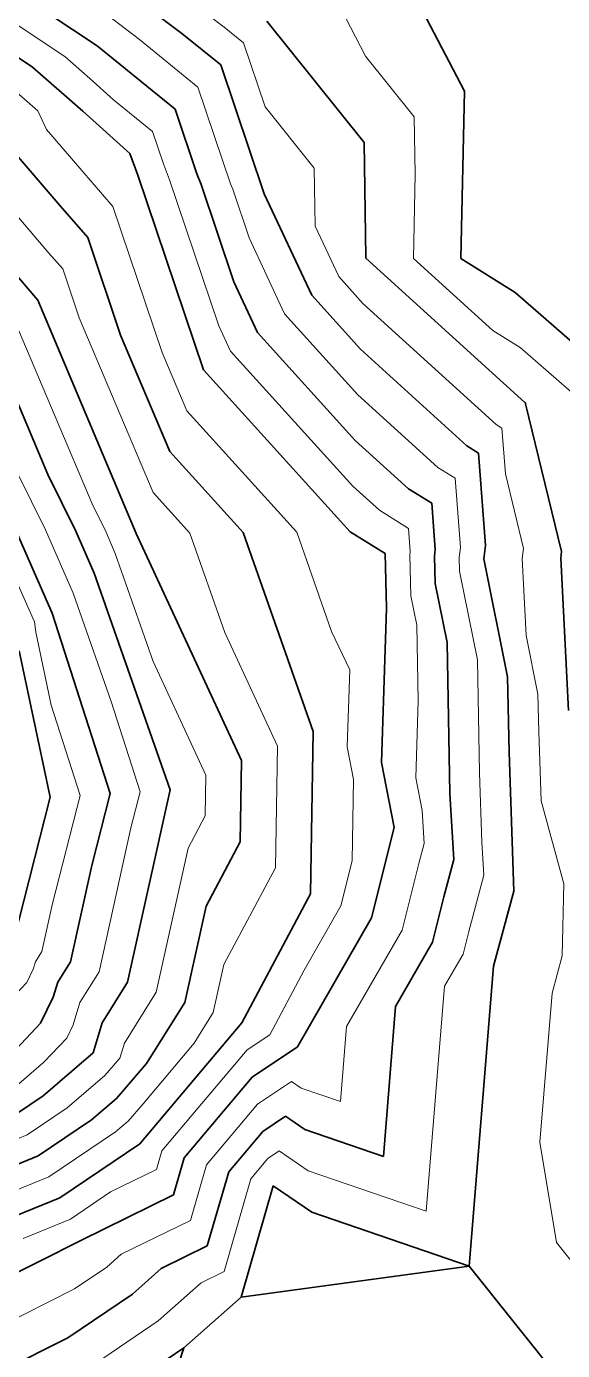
# Model space of a CAD drawing. Header units: millimetres. Extents: x -861324 to 439029, y -308065 to 694685.
# Drawn here: x -134683 to -94915, y 65552 to 163648 of the extents above; entities that cross this region are included whole.
import ezdxf

# ---------------------------------------------------------------- set-up
doc = ezdxf.new("R2010")
doc.units = ezdxf.units.MM
doc.layers.add('C-TOPO-MAJR', color=7, linetype='Continuous', lineweight=35)
doc.layers.add('C-TOPO-MINR', color=7, linetype='Continuous', lineweight=9)

msp = doc.modelspace()

# ---------------------------------------------------------------- linework, layer by layer
at = {"layer": 'C-TOPO-MAJR'}
for p, q in [((-108348, 170664), (-102199, 158851)), ((-139965, 169212), (-129442, 162210)), ((-128170, 166954), (-123165, 163140)), ((-141244, 165296), (-134230, 160628)), ((-116847, 164041), (-109621, 155048)), ((-123165, 163140), (-120275, 160797)), ((-129442, 162210), (-123649, 157513)), ((-134230, 160628), (-130506, 157374)), ((-120275, 160797), (-117043, 151245)), ((-102199, 158851), (-102455, 146447)), ((-127024, 154229), (-130506, 157374)), ((-123649, 157513), (-122033, 152737)), ((-109621, 155048), (-109497, 146544)), ((-135879, 154674), (-132176, 150367)), ((-126411, 152642), (-127024, 154229)), ((-126411, 152642), (-121546, 138214)), ((-122033, 152737), (-121727, 151944)), ((-141252, 151974), (-133846, 143361)), ((-121727, 151944), (-119295, 144729)), ((-117043, 151245), (-113524, 143737)), ((-132176, 150367), (-130129, 148002)), ((-130129, 148002), (-127696, 140787)), ((-109497, 146544), (-109498, 146485)), ((-109498, 146485), (-97714, 135792)), ((-102455, 146447), (-98428, 143933)), ((-119295, 144729), (-117535, 140975)), ((-133846, 143361), (-126538, 126086)), ((-113524, 143737), (-109910, 139748)), ((-98428, 143933), (-92431, 138719)), ((-127696, 140787), (-124042, 132150)), ((-117535, 140975), (-110290, 132980)), ((-109910, 139748), (-102004, 132574)), ((-136751, 139103), (-133097, 130466)), ((-121546, 138214), (-110670, 126211)), ((-97714, 135792), (-97695, 135780)), ((-97695, 135780), (-97655, 135745)), ((-97655, 135745), (-97652, 135686)), ((-97652, 135686), (-94985, 124760)), ((-110290, 132980), (-106337, 129393)), ((-102004, 132574), (-101141, 132039)), ((-124042, 132150), (-118604, 126149)), ((-101141, 132039), (-100633, 125199)), ((-133097, 130466), (-131024, 126258)), ((-106337, 129393), (-104607, 128319)), ((-104607, 128319), (-104353, 124899)), ((-135510, 126429), (-132768, 120184)), ((-131024, 126258), (-129653, 123135)), ((-126538, 126086), (-118721, 109257)), ((-118604, 126149), (-113418, 111420)), ((-110670, 126211), (-108072, 124599)), ((-108072, 124599), (-107984, 120563)), ((-104353, 124899), (-104416, 124404)), ((-100633, 125199), (-100759, 124209)), ((-94985, 124760), (-95048, 124265)), ((-104416, 124404), (-104371, 122386)), ((-100759, 124209), (-98987, 115453)), ((-95048, 124265), (-94485, 112965)), ((-129653, 123135), (-124024, 107093)), ((-104371, 122386), (-103485, 118008)), ((-132768, 120184), (-128468, 106819)), ((-107984, 120563), (-108345, 109125)), ((-103485, 118008), (-103271, 106830)), ((-135218, 117381), (-132912, 106545)), ((-98987, 115453), (-98880, 109878)), ((-113418, 111420), (-113618, 99384)), ((-98880, 109878), (-98535, 99584)), ((-118721, 109257), (-118821, 103238)), ((-108345, 109125), (-107403, 104300)), ((-124024, 107093), (-127180, 92846)), ((-132912, 106545), (-135656, 95863)), ((-128468, 106819), (-129840, 101478)), ((-103271, 106830), (-102969, 101942)), ((-107403, 104300), (-109088, 97599)), ((-118821, 103238), (-121364, 98461)), ((-129840, 101478), (-131418, 94355)), ((-102969, 101942), (-103715, 99166)), ((-113618, 99384), (-118704, 89829)), ((-103715, 99166), (-104558, 95815)), ((-98535, 99584), (-100027, 94031)), ((-121364, 98461), (-122942, 91337)), ((-109088, 97599), (-114569, 88057)), ((-104558, 95815), (-107298, 91044)), ((-131418, 94355), (-132361, 92848)), ((-100027, 94031), (-101837, 71812)), ((-132361, 92848), (-132697, 91735)), ((-127180, 92846), (-129067, 89832)), ((-132697, 91735), (-133650, 89796)), ((-122942, 91337), (-125773, 86816)), ((-107298, 91044), (-108203, 79935)), ((-133650, 89796), (-137033, 86208)), ((-129067, 89832), (-129738, 87606)), ((-118704, 89829), (-126283, 80863)), ((-129738, 87606), (-133450, 84426)), ((-114569, 88057), (-117929, 85806)), ((-125773, 86816), (-128010, 84235)), ((-117929, 85806), (-122982, 79829)), ((-133450, 84426), (-135427, 83090)), ((-128010, 84235), (-129866, 82644)), ((-129866, 82644), (-133821, 79972)), ((-115474, 82910), (-117154, 81784)), ((-114042, 81933), (-115474, 82910)), ((-117154, 81784), (-119680, 78795)), ((-108203, 79935), (-114042, 81933)), ((-126283, 80863), (-132215, 76853)), ((-133821, 79972), (-138522, 78061)), ((-122982, 79829), (-123777, 77080)), ((-119680, 78795), (-121272, 73298)), ((-116379, 77762), (-118767, 69515)), ((-113516, 75809), (-116379, 77762)), ((-132215, 76853), (-139266, 73988)), ((-123777, 77080), (-130609, 73735)), ((-101837, 71812), (-113516, 75809)), ((-130609, 73735), (-140131, 68937)), ((-121272, 73298), (-124688, 71625)), ((-124688, 71625), (-126811, 69738)), ((-118767, 69515), (-101837, 71812)), ((-101837, 71812), (-93421, 61265)), ((-126811, 69738), (-131618, 66491)), ((-118767, 69515), (-123012, 65740)), ((-131618, 66491), (-136379, 64092)), ((-123012, 65740), (-132628, 59247)), ((-125067, 59416), (-123012, 65740))]:
    msp.add_line(p, q, dxfattribs=at)
at = {"layer": 'C-TOPO-MINR'}
for p, q in [((-127534, 169325), (-120026, 163605)), ((-140605, 167254), (-131836, 161419)), ((-112612, 167381), (-109523, 161446)), ((-128806, 164582), (-126304, 162675)), ((-120026, 163605), (-118588, 162439)), ((-126304, 162675), (-121962, 159155)), ((-118588, 162439), (-116980, 157686)), ((-131836, 161419), (-129974, 159792)), ((-109523, 161446), (-105910, 156950)), ((-136623, 159837), (-133830, 157396)), ((-129974, 159792), (-128233, 158219)), ((-121962, 159155), (-119538, 151991)), ((-128233, 158219), (-125336, 155871)), ((-133830, 157396), (-133192, 156024)), ((-116980, 157686), (-113332, 153147)), ((-133192, 156024), (-131341, 153870)), ((-105910, 156950), (-105848, 152698)), ((-125336, 155871), (-124528, 153483)), ((-138565, 153324), (-133011, 146864)), ((-131341, 153870), (-128270, 150322)), ((-124528, 153483), (-124069, 152293)), ((-113332, 153147), (-113270, 148853)), ((-124069, 152293), (-120420, 141472)), ((-105848, 152698), (-105977, 146466)), ((-119538, 151991), (-119385, 151594)), ((-119385, 151594), (-118169, 147987)), ((-128270, 150322), (-124621, 139500)), ((-113270, 148853), (-111518, 145117)), ((-118169, 147987), (-115529, 142356)), ((-133011, 146864), (-131988, 145681)), ((-105977, 146466), (-100085, 141119)), ((-131988, 145681), (-130771, 142074)), ((-111518, 145117), (-109720, 143133)), ((-115529, 142356), (-110100, 136364)), ((-109720, 143133), (-99837, 134165)), ((-130771, 142074), (-125290, 129118)), ((-120420, 141472), (-119540, 139594)), ((-135299, 141232), (-129817, 128276)), ((-100085, 141119), (-98061, 139856)), ((-124621, 139500), (-122794, 135182)), ((-119540, 139594), (-110480, 129595)), ((-98061, 139856), (-93864, 136206)), ((-110100, 136364), (-104170, 130983)), ((-122794, 135182), (-114637, 126180)), ((-99837, 134165), (-99408, 133899)), ((-99408, 133899), (-99155, 130496)), ((-136376, 132656), (-133267, 126343)), ((-104170, 130983), (-102874, 130179)), ((-99155, 130496), (-97809, 124980)), ((-110480, 129595), (-108503, 127802)), ((-102874, 130179), (-102493, 125049)), ((-125290, 129118), (-122571, 126118)), ((-129817, 128276), (-128781, 126172)), ((-108503, 127802), (-106340, 126459)), ((-133267, 126343), (-131210, 121660)), ((-128781, 126172), (-128095, 124611)), ((-122571, 126118), (-119978, 118753)), ((-114637, 126180), (-112044, 118815)), ((-106340, 126459), (-106213, 124749)), ((-136497, 125007), (-134098, 119543)), ((-128095, 124611), (-125281, 116590)), ((-106213, 124749), (-106244, 124501)), ((-102493, 125049), (-102587, 124307)), ((-97809, 124980), (-97903, 124237)), ((-106244, 124501), (-106178, 121475)), ((-102587, 124307), (-102565, 123298)), ((-97903, 124237), (-97619, 118533)), ((-102565, 123298), (-101236, 116731)), ((-131210, 121660), (-128396, 113639)), ((-106178, 121475), (-105735, 119286)), ((-134098, 119543), (-133993, 118783)), ((-133993, 118783), (-132840, 113364)), ((-119978, 118753), (-116070, 110338)), ((-112044, 118815), (-110701, 115991)), ((-105735, 119286), (-105627, 113696)), ((-97619, 118533), (-96738, 114176)), ((-125281, 116590), (-121373, 108175)), ((-110701, 115991), (-110882, 110272)), ((-101236, 116731), (-101075, 108354)), ((-96738, 114176), (-96685, 111401)), ((-132840, 113364), (-130690, 106682)), ((-128396, 113639), (-126246, 106956)), ((-105627, 113696), (-105808, 107977)), ((-96685, 111401), (-96513, 106280)), ((-116070, 110338), (-116220, 101311)), ((-110882, 110272), (-110411, 107860)), ((-121373, 108175), (-121423, 105166)), ((-105808, 107977), (-105337, 105565)), ((-101075, 108354), (-100903, 103207)), ((-126246, 106956), (-126932, 104286)), ((-110411, 107860), (-110511, 101842)), ((-130690, 106682), (-132748, 98671)), ((-96513, 106280), (-94814, 100139)), ((-121423, 105166), (-122694, 102777)), ((-105337, 105565), (-105186, 103121)), ((-126932, 104286), (-129299, 93600)), ((-105186, 103121), (-105559, 101733)), ((-100903, 103207), (-100752, 100763)), ((-122694, 102777), (-125061, 92092)), ((-116220, 101311), (-120034, 94145)), ((-110511, 101842), (-111353, 98491)), ((-105559, 101733), (-106823, 96707)), ((-100752, 100763), (-101871, 96598)), ((-94814, 100139), (-94947, 94796)), ((-132748, 98671), (-133537, 95109)), ((-111353, 98491), (-114093, 93721)), ((-106823, 96707), (-110933, 89551)), ((-101871, 96598), (-102293, 94923)), ((-134009, 94355), (-134176, 93799)), ((-133537, 95109), (-134009, 94355)), ((-102293, 94923), (-103663, 92538)), ((-94947, 94796), (-95689, 92033)), ((-134176, 93799), (-134653, 92830)), ((-129299, 93600), (-130714, 91340)), ((-120034, 94145), (-120823, 90583)), ((-114093, 93721), (-116636, 88943)), ((-134653, 92830), (-136344, 91036)), ((-103663, 92538), (-105020, 75873)), ((-130714, 91340), (-131217, 89671)), ((-125061, 92092), (-127420, 88324)), ((-95689, 92033), (-96590, 80977)), ((-120823, 90583), (-122238, 88323)), ((-131217, 89671), (-131694, 88701)), ((-110933, 89551), (-111386, 83996)), ((-131694, 88701), (-133386, 86907)), ((-127420, 88324), (-127755, 87211)), ((-122238, 88323), (-126028, 83840)), ((-116636, 88943), (-118316, 87817)), ((-118316, 87817), (-124632, 80346)), ((-133386, 86907), (-135241, 85317)), ((-127755, 87211), (-128874, 85921)), ((-128874, 85921), (-131658, 83535)), ((-115021, 85484), (-117541, 83795)), ((-114305, 84995), (-115021, 85484)), ((-111386, 83996), (-114305, 84995)), ((-131658, 83535), (-134624, 81531)), ((-126028, 83840), (-127146, 82549)), ((-117541, 83795), (-121331, 79312)), ((-127146, 82549), (-128074, 81754)), ((-134624, 81531), (-138150, 80098)), ((-128074, 81754), (-133018, 78413)), ((-96590, 80977), (-95362, 73559)), ((-124632, 80346), (-125030, 78971)), ((-116767, 79773), (-118030, 78279)), ((-115927, 80336), (-116767, 79773)), ((-113779, 78871), (-115927, 80336)), ((-125030, 78971), (-128446, 77299)), ((-121331, 79312), (-122525, 75189)), ((-105020, 75873), (-113779, 78871)), ((-133018, 78413), (-138894, 76025)), ((-118030, 78279), (-120019, 71407)), ((-128446, 77299), (-131412, 75294)), ((-131412, 75294), (-134938, 73862)), ((-122525, 75189), (-127649, 72680)), ((-127649, 72680), (-128710, 71737)), ((-95362, 73559), (-89050, 65649)), ((-128710, 71737), (-131114, 70113)), ((-120019, 71407), (-121727, 70570)), ((-131114, 70113), (-138255, 66515)), ((-121727, 70570), (-124911, 67739)), ((-124911, 67739), (-132123, 62869))]:
    msp.add_line(p, q, dxfattribs=at)

doc.saveas('drawing.dxf')
